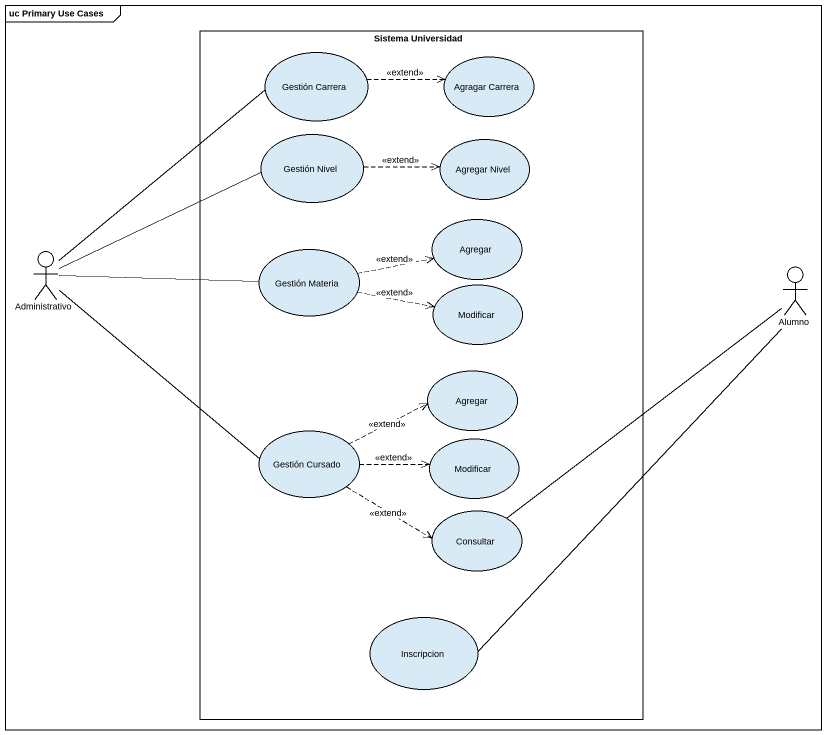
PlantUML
@startuml
mainframe uc Primary Use Cases
rectangle "Sistema Universidad" as Sistema_Universidad {
  usecase "Gestión Carrera" as Gestión_Carrera
  usecase "Agragar Carrera" as Agragar_Carrera
  usecase "Gestión Nivel" as Gestión_Nivel
  usecase "Agregar Nivel" as Agregar_Nivel
  usecase Agregar
  usecase "Gestión Materia" as Gestión_Materia
  usecase Modificar
  usecase "Agregar" as Agregar_2
  usecase "Gestión Cursado" as Gestión_Cursado
  usecase "Modificar" as Modificar_2
  usecase Consultar
  usecase Inscripcion
}
actor Administrativo
actor Alumno
Gestión_Carrera .right.> Agragar_Carrera : <<extend>>
Gestión_Nivel .right.> Agregar_Nivel : <<extend>>
Administrativo -up- Gestión_Carrera
Administrativo -right- Gestión_Nivel
Administrativo -right- Gestión_Materia
Administrativo -- Gestión_Cursado
Gestión_Materia .right.> Agregar : <<extend>>
Gestión_Materia .right.> Modificar : <<extend>>
Alumno -- Consultar
Alumno -- Inscripcion
Gestión_Cursado .right.> Agregar_2 : <<extend>>
Gestión_Cursado .right.> Modificar_2 : <<extend>>
Gestión_Cursado .right.> Consultar : <<extend>>
@enduml
